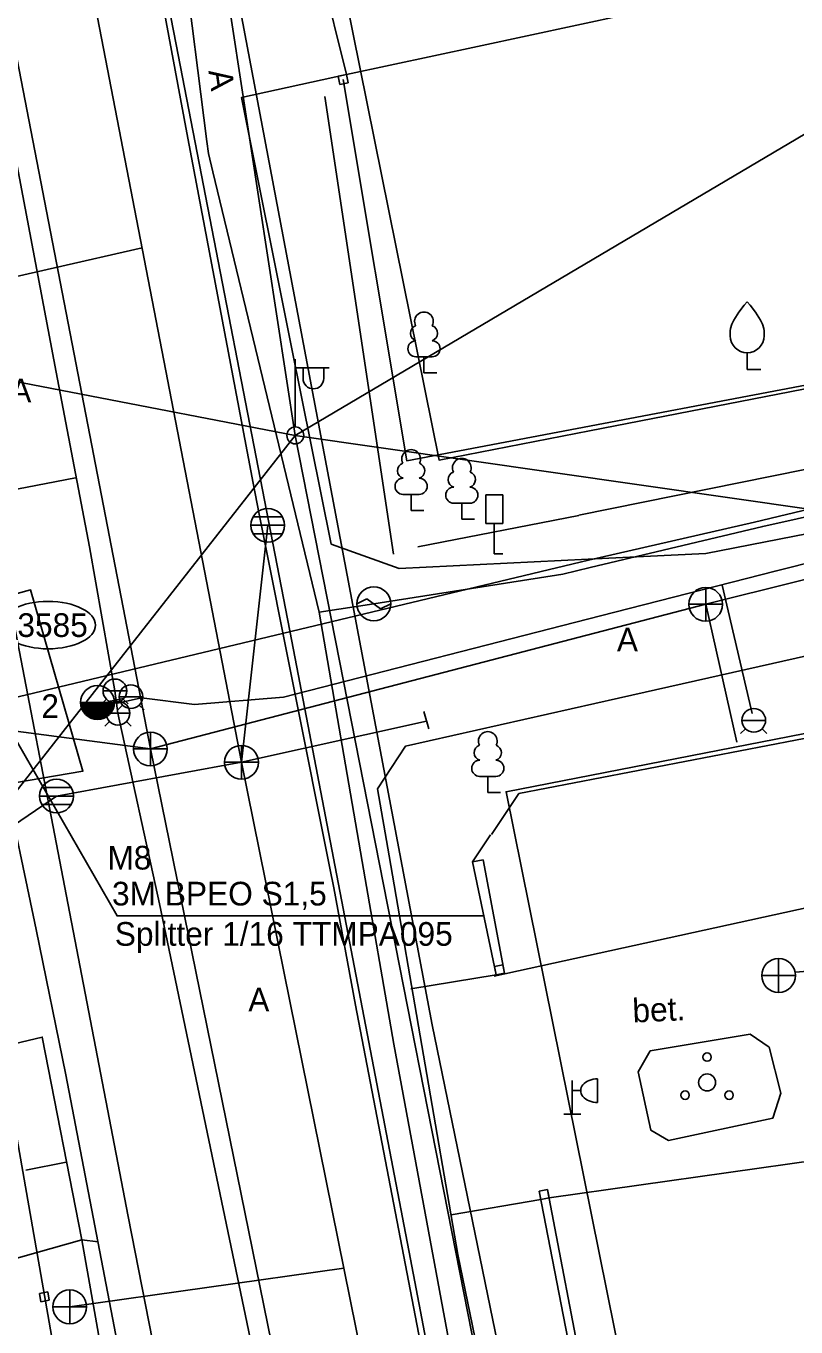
# Model space of a CAD drawing. Extents: x 657302 to 659073, y 6470576 to 6472205.
# Drawn here: x 657872.46 to 657895.22, y 6471052.82 to 6471091.27 of the extents above; entities that cross this region are included whole.
import ezdxf

# ---------------------------------------------------------------- set-up
doc = ezdxf.new("R2010")
doc.units = 0
for name, color, linetype in [('AED', 7, 'Continuous'), ('GKAEV', 7, 'Continuous'), ('GTRASS', 7, 'Continuous'), ('HALJASTUS', 7, 'Continuous'), ('KAEVUNR', 7, 'Continuous'), ('KKAEV', 7, 'Continuous'), ('KPKAABEL', 7, 'Continuous'), ('KTRASS', 7, 'Continuous'), ('LIIKLUS', 7, 'Continuous'), ('MOOTPIIR', 7, 'Continuous'), ('MPOHULIIN', 7, 'Continuous'), ('PIIR', 7, 'Continuous'), ('POST', 7, 'Continuous'), ('PUU', 7, 'Continuous'), ('SITRASS', 7, 'Continuous'), ('SKKAEV', 7, 'Continuous'), ('SKTRASS', 7, 'Continuous'), ('TEE', 7, 'Continuous'), ('TORUNR', 7, 'Continuous'), ('VKAEV', 7, 'Continuous'), ('VTRASS', 7, 'Continuous')]:
    doc.layers.add(name, color=color, linetype=linetype)

msp = doc.modelspace()

# ---------------------------------------------------------------- linework, layer by layer
at = {"layer": 'AED'}
for p, q in [((657881.687, 6471089.791), (657881.933, 6471089.839)), ((657881.687, 6471089.791), (657881.736, 6471089.545)), ((657881.736, 6471089.545), (657881.981, 6471089.594)), ((657881.933, 6471089.839), (657881.981, 6471089.594)), ((657886.309, 6471063.473), (657886.554, 6471063.521)), ((657886.309, 6471063.473), (657886.357, 6471063.227)), ((657886.554, 6471063.521), (657886.602, 6471063.275)), ((657886.357, 6471063.227), (657886.602, 6471063.275)), ((657887.629, 6471056.834), (657887.874, 6471056.882)), ((657887.874, 6471056.882), (657887.922, 6471056.637)), ((657887.629, 6471056.834), (657887.677, 6471056.588)), ((657887.677, 6471056.588), (657887.922, 6471056.637)), ((657872.854, 6471053.815), (657873.1, 6471053.858)), ((657872.854, 6471053.815), (657872.897, 6471053.568)), ((657873.1, 6471053.858), (657873.144, 6471053.612)), ((657872.897, 6471053.568), (657873.144, 6471053.612))]:
    msp.add_line(p, q, dxfattribs=at)
for points in [[(657881.834, 6471089.692), (657883.714, 6471078.42), (657899.81, 6471081.474)], [(657887.024, 6471068.591), (657901.747, 6471071.426)], [(657887.024, 6471068.591), (657886.215, 6471067.376)], [(657885.66, 6471066.57), (657886.193, 6471067.371)], [(657886.357, 6471063.227), (657885.66, 6471066.57), (657885.969, 6471066.626), (657886.602, 6471063.275)], [(657887.872, 6471056.879), (657890.063, 6471045.448), (657889.842, 6471045.416)], [(657889.842, 6471045.416), (657887.629, 6471056.834)]]:
    msp.add_lwpolyline(points, dxfattribs=at)
at = {"layer": 'GKAEV'}
for p, q in [((657882.238, 6471074.196), (657882.538, 6471074.346)), ((657882.538, 6471074.346), (657882.938, 6471074.046)), ((657882.938, 6471074.046), (657883.238, 6471074.196))]:
    msp.add_line(p, q, dxfattribs=at)
msp.add_circle((657882.738, 6471074.196), 0.5, dxfattribs=at)
at = {"layer": 'GTRASS'}
for points in [[(657873.15, 6471112.483), (657873.484, 6471110.857), (657874.773, 6471104.977), (657875.567, 6471101.648), (657876.836, 6471096.328), (657877.103, 6471093.386), (657877.803, 6471087.861), (657877.849, 6471087.5), (657877.981, 6471086.956), (657881.128, 6471073.95), (657882.397, 6471066.578), (657883.327, 6471061.181), (657885.007, 6471052.15), (657887.316, 6471040.446), (657889.03, 6471031.47), (657890.912, 6471022.806), (657891.983, 6471016.981), (657892.371, 6471013.878), (657892.844, 6471009.75), (657892.973, 6471008.821)], [(657881.128, 6471073.95), (657882.738, 6471074.196), (657888.327, 6471075.071), (657889.133, 6471075.264), (657894.234, 6471076.483), (657900.503, 6471077.878)]]:
    msp.add_lwpolyline(points, dxfattribs=at)
at = {"layer": 'HALJASTUS'}
for points in [[(657883.325, 6471075.664), (657881.296, 6471089.191)], [(657888.797, 6471076.817), (657900.262, 6471079.131)], [(657884.042, 6471075.881), (657888.799, 6471076.806)]]:
    msp.add_lwpolyline(points, dxfattribs=at)
for centre, radius in [((657892.59, 6471060.8), 0.125), ((657892.59, 6471060.05), 0.25), ((657891.94, 6471059.675), 0.125), ((657893.24, 6471059.675), 0.125)]:
    msp.add_circle(centre, radius, dxfattribs=at)
at = {"layer": 'KAEVUNR'}
msp.add_ellipse((657873.113, 6471073.565), major_axis=(1.4, 0), ratio=0.5, dxfattribs=at)
at = {"layer": 'KKAEV'}
for p, q in [((657892.55, 6471073.68), (657892.55, 6471074.68)), ((657892.05, 6471074.18), (657893.05, 6471074.18)), ((657876.135, 6471069.404), (657876.135, 6471070.404)), ((657875.635, 6471069.904), (657876.635, 6471069.904)), ((657894.705, 6471062.71), (657894.705, 6471063.71)), ((657894.205, 6471063.21), (657895.205, 6471063.21))]:
    msp.add_line(p, q, dxfattribs=at)
for centre in [(657892.55, 6471074.18), (657876.135, 6471069.904), (657894.705, 6471063.21)]:
    msp.add_circle(centre, 0.5, dxfattribs=at)
at = {"layer": 'KPKAABEL'}
msp.add_lwpolyline([(657855.845, 6471211.867), (657869.138, 6471143.221), (657872.928, 6471122.895), (657875.067, 6471111.464), (657876.853, 6471101.939), (657876.866, 6471101.942), (657883.504, 6471066.809), (657884.46, 6471061.749), (657887.523, 6471046.886), (657889.347, 6471037.545), (657890.173, 6471034.407), (657892.76, 6471021.397), (657893.523, 6471017.736), (657893.801, 6471015.929), (657894.233, 6471014.262), (657899.665, 6470988.839)], dxfattribs=at)
at = {"layer": 'KTRASS'}
for points in [[(657876.135, 6471069.904), (657871.26, 6471095.081)], [(657900.819, 6471076.239), (657892.55, 6471074.18)], [(657876.135, 6471069.904), (657892.55, 6471074.18)], [(657892.55, 6471074.18), (657893.47, 6471070.11)], [(657876.135, 6471069.904), (657865.01, 6471071.367)], [(657880.829, 6471046.876), (657876.135, 6471069.904)], [(657896.29, 6471063.4), (657895.203, 6471063.313)]]:
    msp.add_lwpolyline(points, dxfattribs=at)
at = {"layer": 'LIIKLUS'}
for p, q in [((657886.051, 6471077.417), (657886.051, 6471076.567)), ((657886.551, 6471077.417), (657886.051, 6471077.417)), ((657886.551, 6471077.417), (657886.551, 6471076.567)), ((657886.551, 6471076.567), (657886.051, 6471076.567)), ((657886.301, 6471076.567), (657886.301, 6471075.667)), ((657886.551, 6471075.667), (657886.301, 6471075.667))]:
    msp.add_line(p, q, dxfattribs=at)
at = {"layer": 'MOOTPIIR'}
msp.add_lwpolyline([(657857.671, 6471070.502), (657859.12, 6471066.686), (657874.141, 6471069.246), (657872.595, 6471074.607)], close=True, dxfattribs=at)
at = {"layer": 'MPOHULIIN'}
for points in [[(657902.953, 6471039.007), (657887.656, 6471042.37), (657880.419, 6471079.171), (657875.359, 6471112.117), (657863.15, 6471168.07)], [(657867.146, 6471081.734), (657880.419, 6471079.171), (657898.019, 6471089.582)], [(657858.448, 6471051.889), (657862.862, 6471056.796), (657880.419, 6471079.171), (657900.819, 6471076.239)]]:
    msp.add_lwpolyline(points, dxfattribs=at)
at = {"layer": 'PIIR'}
for points in [[(657947.37, 6471080.47), (657915.56, 6471074.28), (657886.65, 6471068.64), (657891.7, 6471043.64), (657896.47, 6471018.01), (657880.15, 6471016.22), (657875.82, 6471037.64), (657871.98, 6471059.61), (657868.82, 6471077.96), (657865.05, 6471099.66), (657861.19, 6471119.78), (657857.45, 6471139.53), (657852.47, 6471165.52), (657850.25, 6471176.75), (657846.62, 6471195.78)], [(657932.1, 6471176.98), (657912.16, 6471174.46), (657892.23, 6471171.94), (657867.13, 6471168.76), (657872.32, 6471139.63), (657876.09, 6471120.97), (657880.63, 6471098.46), (657884.67, 6471078.44), (657889.12, 6471079.31), (657923.28, 6471085.96)]]:
    msp.add_lwpolyline(points, dxfattribs=at)
for points in [[(657880.63, 6471098.46), (657885.21, 6471099.48), (657919.17, 6471107.06), (657923.28, 6471085.96), (657889.12, 6471079.31), (657884.67, 6471078.44)], [(657886.65, 6471068.64), (657915.56, 6471074.28), (657918.52, 6471059.78), (657920.34, 6471050.39), (657891.7, 6471043.64)], [(657875.82, 6471037.64), (657839.38, 6471029.17), (657834.92, 6471050.55), (657837.42, 6471051.16), (657871.98, 6471059.61)]]:
    msp.add_lwpolyline(points, close=True, dxfattribs=at)
at = {"layer": 'POST'}
for p, q in [((657888.605, 6471060.111), (657888.605, 6471059.111)), ((657889.355, 6471059.458), (657889.355, 6471060.158)), ((657888.855, 6471059.808), (657888.605, 6471059.808)), ((657888.355, 6471059.111), (657888.855, 6471059.111))]:
    msp.add_line(p, q, dxfattribs=at)
for points in [[(657880.418, 6471079.423), (657880.418, 6471081.423)], [(657880.418, 6471081.173), (657881.418, 6471081.173)], [(657880.648, 6471080.853), (657880.648, 6471081.173)], [(657881.258, 6471080.853), (657881.258, 6471081.173)]]:
    msp.add_lwpolyline(points, dxfattribs=at)
msp.add_circle((657880.419, 6471079.171), 0.25, dxfattribs=at)
msp.add_arc((657880.953, 6471080.853), 0.305, 180, 0, dxfattribs=at)
msp.add_ellipse((657889.355, 6471059.808), major_axis=(0.5, 0), ratio=0.7, start_param=1.570796, end_param=4.712389, dxfattribs=at)
at = {"layer": 'PUU'}
for p, q in [((657884.462, 6471081.494), (657883.982, 6471081.494)), ((657884.222, 6471081.019), (657884.222, 6471081.494)), ((657893.777, 6471081.116), (657893.777, 6471081.616)), ((657894.177, 6471081.116), (657893.777, 6471081.116)), ((657884.602, 6471081.019), (657884.222, 6471081.019)), ((657884.082, 6471077.429), (657883.602, 6471077.429)), ((657883.842, 6471076.954), (657883.842, 6471077.429)), ((657884.222, 6471076.954), (657883.842, 6471076.954)), ((657885.58, 6471077.168), (657885.1, 6471077.168)), ((657885.34, 6471076.693), (657885.34, 6471077.168)), ((657885.72, 6471076.693), (657885.34, 6471076.693)), ((657886.348, 6471069.095), (657885.868, 6471069.095)), ((657886.108, 6471068.621), (657886.108, 6471069.095)), ((657886.488, 6471068.621), (657886.108, 6471068.621))]:
    msp.add_line(p, q, dxfattribs=at)
for points in [[(657893.277, 6471082.116), (657893.277, 6471082.266), (657893.287, 6471082.331), (657893.322, 6471082.461), (657893.382, 6471082.581), (657893.527, 6471082.816), (657893.687, 6471083.021), (657893.777, 6471083.116)], [(657894.277, 6471082.116), (657894.277, 6471082.266), (657894.267, 6471082.331), (657894.232, 6471082.461), (657894.172, 6471082.581), (657894.027, 6471082.816), (657893.867, 6471083.021), (657893.777, 6471083.116)]]:
    msp.add_lwpolyline(points, dxfattribs=at)
for centre, radius, start, end in [((657884.222, 6471082.539), 0.277, 332.5799, 207.4201), ((657884.052, 6471082.192), 0.233, 109.0217, 253.1415), ((657884.392, 6471082.192), 0.233, 286.8508, 70.9859), ((657883.985, 6471081.732), 0.238, 90.0016, 269.3953), ((657884.46, 6471081.732), 0.238, 270.6047, 89.9984), ((657893.777, 6471082.116), 0.5, 180, 0), ((657883.842, 6471078.474), 0.277, 332.5799, 207.4201), ((657885.34, 6471078.213), 0.277, 332.5799, 207.4201), ((657883.672, 6471078.127), 0.233, 109.0217, 253.1415), ((657884.012, 6471078.127), 0.233, 286.8508, 70.9859), ((657885.17, 6471077.866), 0.233, 109.0217, 253.1415), ((657885.51, 6471077.866), 0.233, 286.8508, 70.9859), ((657883.604, 6471077.667), 0.238, 90.0016, 269.3953), ((657884.079, 6471077.667), 0.238, 270.6047, 89.9984), ((657885.103, 6471077.406), 0.238, 90.0016, 269.3953), ((657885.578, 6471077.406), 0.238, 270.6047, 89.9984), ((657886.108, 6471070.141), 0.277, 332.5799, 207.4201), ((657885.938, 6471069.793), 0.233, 109.0217, 253.1415), ((657886.278, 6471069.793), 0.233, 286.8508, 70.9859), ((657885.871, 6471069.333), 0.238, 90.0016, 269.3953), ((657886.346, 6471069.333), 0.238, 270.6047, 89.9984)]:
    msp.add_arc(centre, radius, start, end, dxfattribs=at)
at = {"layer": 'SITRASS'}
for points in [[(657871.517, 6471071.283), (657889.086, 6471075.48), (657893.99, 6471076.608), (657898.02, 6471077.57), (657900.466, 6471078.068)], [(657871.517, 6471071.283), (657875.151, 6471064.97), (657885.967, 6471064.97)], [(657881.74, 6471015.97), (657879.93, 6471027.92), (657876.866, 6471043.542), (657875.922, 6471048.37), (657873.636, 6471060.276), (657872.758, 6471064.565), (657871.761, 6471069.314), (657871.517, 6471071.283)], [(657874.589, 6471055.34), (657874.11, 6471055.4), (657871.84, 6471054.76), (657865.78, 6471052.4), (657868.12, 6471040.56), (657863.86, 6471040.87), (657860.986, 6471040.494)]]:
    msp.add_lwpolyline(points, dxfattribs=at)
at = {"layer": 'SKKAEV'}
for p, q in [((657879.104, 6471076.516), (657880.104, 6471076.516)), ((657880.034, 6471076.766), (657879.174, 6471076.766)), ((657880.034, 6471076.266), (657879.174, 6471076.266)), ((657878.827, 6471069.011), (657878.827, 6471070.011)), ((657878.327, 6471069.511), (657879.327, 6471069.511)), ((657873.791, 6471068.764), (657872.931, 6471068.764)), ((657872.861, 6471068.514), (657873.861, 6471068.514)), ((657873.791, 6471068.264), (657872.931, 6471068.264)), ((657873.751, 6471052.918), (657873.751, 6471053.918)), ((657873.251, 6471053.418), (657874.251, 6471053.418))]:
    msp.add_line(p, q, dxfattribs=at)
for centre in [(657879.604, 6471076.516), (657878.827, 6471069.511), (657873.361, 6471068.514), (657873.751, 6471053.418)]:
    msp.add_circle(centre, 0.5, dxfattribs=at)
at = {"layer": 'SKTRASS'}
for points in [[(657878.827, 6471069.511), (657872.741, 6471101.008)], [(657875.89, 6471084.71), (657868.107, 6471082.941)], [(657878.827, 6471069.511), (657879.604, 6471076.516)], [(657884.299, 6471070.729), (657878.827, 6471069.511)], [(657884.216, 6471071.011), (657884.361, 6471070.503)], [(657871.671, 6471067.369), (657873.361, 6471068.514), (657878.827, 6471069.511)], [(657890.246, 6471013.059), (657878.827, 6471069.511)], [(657873.751, 6471053.418), (657881.852, 6471054.557)]]:
    msp.add_lwpolyline(points, dxfattribs=at)
at = {"layer": 'TEE'}
for points in [[(657862.945, 6471169.158), (657862.465, 6471168.601), (657862.252, 6471167.962), (657862.252, 6471166.821), (657869.524, 6471128.779), (657873.395, 6471108.647), (657876.894, 6471090.723), (657880.32, 6471073.094), (657883.825, 6471054.829), (657887.041, 6471038.013), (657890.229, 6471021.372), (657890.749, 6471019.479), (657891.25, 6471018.391), (657891.654, 6471017.764), (657892.091, 6471017.278), (657892.937, 6471016.65), (657893.823, 6471016.377), (657895.27, 6471016.347), (657897.29, 6471016.543), (657899.296, 6471016.805), (657910.83, 6471019.31), (657922.01, 6471021.78)], [(657889.079, 6471075.513), (657883.49, 6471075.24), (657881.48, 6471075.96), (657880.303, 6471081.783), (657878.83, 6471089.159), (657881.933, 6471089.839), (657881.195, 6471092.825), (657878.199, 6471092.114), (657876.724, 6471099.04), (657880.21, 6471099.826), (657879.771, 6471102.28), (657876.243, 6471101.598)], [(657874.712, 6471101.454), (657874.9, 6471100.55), (657877.21, 6471088.11), (657879.17, 6471077.76), (657879.352, 6471076.847)], [(657885.8, 6471090.668), (657897.55, 6471093.2)], [(657881.933, 6471089.839), (657885.8, 6471090.668)], [(657879.352, 6471076.847), (657881.444, 6471066.379)], [(657899.914, 6471077.123), (657892.556, 6471075.682), (657889.079, 6471075.513)], [(657873.805, 6471064.783), (657871.761, 6471075.388)], [(657889.968, 6471071.405), (657900.87, 6471073.859)], [(657883.193, 6471066.744), (657882.85, 6471068.73), (657883.68, 6471069.99), (657889.968, 6471071.405)], [(657888.017, 6471040.741), (657886.522, 6471048.642), (657885.225, 6471054.967), (657883.193, 6471066.744)], [(657881.444, 6471066.379), (657881.56, 6471065.8), (657882.2, 6471062.33), (657884.31, 6471051.37), (657886.19, 6471041.82), (657888.34, 6471030.44), (657890.034, 6471021.363)], [(657900.78, 6471066.36), (657886.3, 6471063.19)], [(657878.634, 6471030.297), (657878.044, 6471033.17), (657874.11, 6471055.4), (657872.94, 6471061.391), (657871.1, 6471060.95), (657870.165, 6471065.361)], [(657882.549, 6471019.611), (657882.449, 6471020.343), (657880.493, 6471030.079), (657879.173, 6471037.265), (657875.481, 6471056.09), (657873.805, 6471064.783)], [(657886.357, 6471063.227), (657883.835, 6471062.82)], [(657890.913, 6471060.986), (657893.869, 6471061.477), (657894.426, 6471061.092), (657894.77, 6471059.737), (657894.531, 6471058.992), (657891.448, 6471058.331), (657890.931, 6471058.638), (657890.552, 6471060.367), (657890.913, 6471060.986)], [(657872.458, 6471057.456), (657873.641, 6471057.691)], [(657895.879, 6471057.76), (657887.923, 6471056.637)], [(657887.677, 6471056.588), (657885.029, 6471056.134)]]:
    msp.add_lwpolyline(points, dxfattribs=at)
at = {"layer": 'VKAEV'}
for p, q in [((657874.736, 6471071.622), (657875.436, 6471071.622)), ((657875.21, 6471071.45), (657875.91, 6471071.45)), ((657874.072, 6471071.277), (657875.072, 6471071.277)), ((657874.839, 6471071.374), (657874.699, 6471071.235)), ((657875.313, 6471071.203), (657875.173, 6471071.063)), ((657875.334, 6471071.374), (657875.474, 6471071.235)), ((657875.807, 6471071.203), (657875.947, 6471071.063)), ((657874.93, 6471070.715), (657874.79, 6471070.575)), ((657874.827, 6471070.962), (657875.527, 6471070.962)), ((657875.425, 6471070.715), (657875.565, 6471070.575)), ((657893.62, 6471070.75), (657894.32, 6471070.75)), ((657893.723, 6471070.503), (657893.583, 6471070.363)), ((657894.217, 6471070.503), (657894.357, 6471070.363))]:
    msp.add_line(p, q, dxfattribs=at)
for centre in [(657875.086, 6471071.622), (657875.56, 6471071.45), (657875.177, 6471070.962), (657893.97, 6471070.75)]:
    msp.add_circle(centre, 0.35, dxfattribs=at)
for radius, start, end in [(0.5, 359.9987, 179.9718), (0.5, 180, 0), (0.475, 180, 0), (0.45, 180, 0), (0.425, 180, 0), (0.4, 180, 0), (0.375, 180, 0), (0.35, 180, 0), (0.325, 180, 0), (0.3, 180, 0), (0.275, 180, 0), (0.25, 180, 0), (0.225, 180, 0), (0.2, 180, 0), (0.175, 180, 0), (0.15, 180, 0), (0.125, 180, 0), (0.1, 180, 0), (0.075, 180, 0), (0.05, 180, 0), (0.025, 180, 0)]:
    msp.add_arc((657874.572, 6471071.277), radius, start, end, dxfattribs=at)
at = {"layer": 'VTRASS'}
for points in [[(657853.51, 6471181.66), (657855.58, 6471171.6), (657855.79, 6471171), (657856.16, 6471168.48), (657863.34, 6471131.4), (657865.422, 6471121.21), (657869.66, 6471100.31), (657869.899, 6471099.136), (657870.968, 6471093.614), (657873.351, 6471081.038), (657874.334, 6471075.882), (657875.086, 6471071.622), (657875.177, 6471070.962), (657876.403, 6471065.326), (657879.749, 6471049.329), (657881.719, 6471040.28), (657883.955, 6471029.771), (657886.98, 6471015.67), (657887.047, 6471013.797)], [(657873.925, 6471077.915), (657867.89, 6471076.76)], [(657875.12, 6471071.25), (657875.87, 6471071.42), (657877.44, 6471071.22), (657880.07, 6471071.44), (657889.441, 6471073.84), (657894.601, 6471075.162), (657900.085, 6471076.539), (657900.73, 6471076.698)], [(657893.037, 6471074.75), (657893.926, 6471070.953)], [(657875.128, 6471071.347), (657874.888, 6471071.306)], [(657875.142, 6471071.36), (657875.341, 6471071.392)]]:
    msp.add_lwpolyline(points, dxfattribs=at)

# ---------------------------------------------------------------- texts
at = {"layer": 'KAEVUNR'}
msp.add_text('3585', height=0.7, dxfattribs=at).set_placement((657872.203, 6471073.215))
at = {"layer": 'SITRASS'}
for s, p in [('M8', (657874.864, 6471066.342)), ('3M BPEO S1,5', (657875.001, 6471065.279)), ('Splitter 1/16 TTMPA095', (657875.083, 6471064.089))]:
    msp.add_text(s, height=0.7, dxfattribs=at).set_placement(p)
at = {"layer": 'TEE'}
for s, rotation, p in [('A', 277.8113, (657877.85, 6471089.946)), ('bet.', 2.5621, (657890.399, 6471061.82))]:
    msp.add_text(s, height=0.7, rotation=rotation, dxfattribs=at).set_placement(p)
for p in [(657871.992, 6471080.149), (657889.925, 6471072.788), (657879.029, 6471062.147)]:
    msp.add_text('A', height=0.7, dxfattribs=at).set_placement(p)
at = {"layer": 'TORUNR'}
msp.add_text('2', height=0.7, rotation=0.0264, dxfattribs=at).set_placement((657872.912, 6471070.819))

doc.saveas('drawing.dxf')
